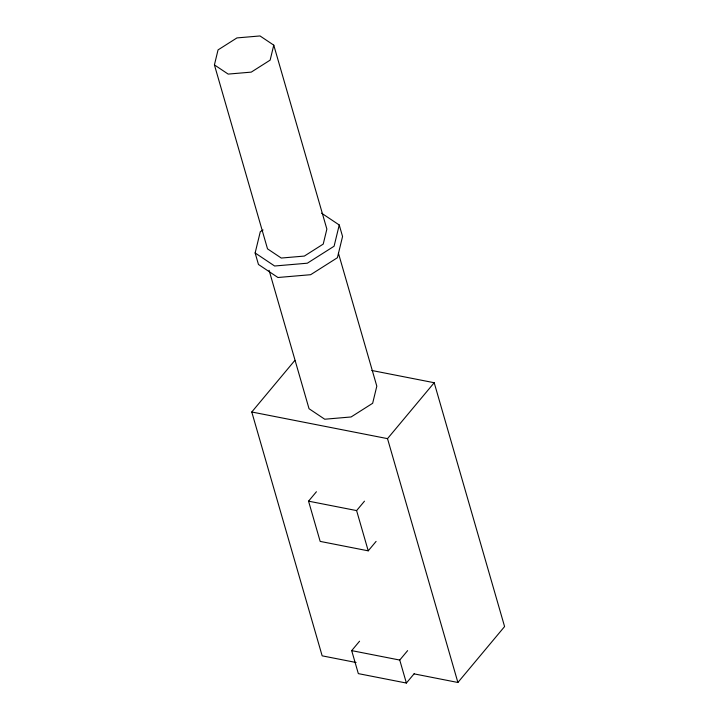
<?xml version="1.0" encoding="UTF-8"?>
<svg xmlns="http://www.w3.org/2000/svg" width="719" height="719" viewBox="0 0 719 719"><rect width="100%" height="100%" fill="white"/><g stroke="black" fill="none" stroke-linecap="round" stroke-linejoin="round"><path stroke-width="1.08" d="M214.415 64.899L218.046 49.908L236.937 37.918L260.017 35.95L273.768 45.153L326.866 229.1L323.226 244.092L304.344 256.072L281.264 258.049L267.513 248.846L214.415 64.899L228.166 74.093L251.246 72.125L270.137 60.135L273.768 45.153M321.609 213.192L339.242 224.984L342.559 236.488L337.409 257.717L310.644 274.703L277.938 277.498L258.454 264.466L255.137 252.962L260.287 231.734L263.055 229.981M339.242 224.984L334.092 246.222L307.319 263.208L274.622 266.003L255.137 252.962M356.094 662.496L322.157 655.836L251.776 411.996L294.871 360.39M376.091 541.407L368.227 550.835L320.162 541.398L308.55 501.161L316.423 491.742M414.108 673.874L457.895 682.475L387.514 438.635L434.204 382.724L371.813 370.483M368.227 550.835L356.606 510.589L364.479 501.17M414.261 673.622L406.388 683.05L358.332 673.622L351.69 650.623L359.563 641.204M406.388 683.05L399.746 660.06L407.619 650.632M457.895 682.475L504.585 626.564L434.204 382.724M251.776 411.996L387.514 438.635M308.55 501.161L356.606 510.589M351.69 650.623L399.746 660.06M338.415 253.151L376.81 386.166L372.658 403.278L351.097 416.966L324.736 419.222L309.035 408.716L269.095 270.326"/></g></svg>
